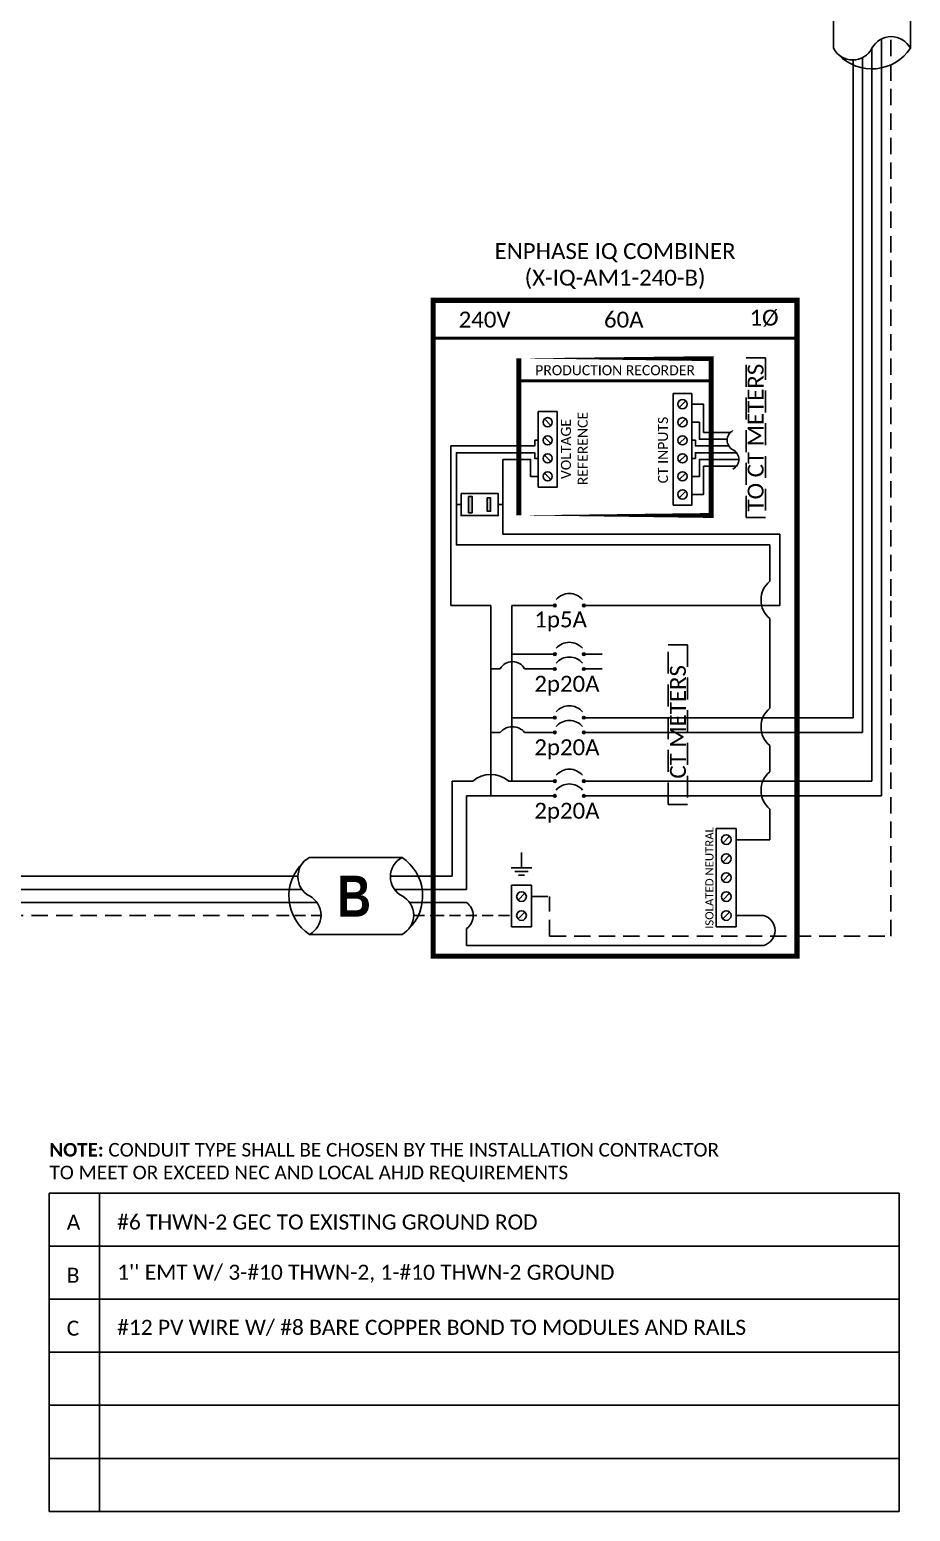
# Model space of a CAD drawing. Header units: feet. Extents: x 11982 to 12504, y 16038 to 16608.
# Drawn here: x 12302.4 to 12504.5, y 16037.5 to 16377.4 of the extents above; entities that cross this region are included whole.
import ezdxf

# ---------------------------------------------------------------- set-up
doc = ezdxf.new("R2010")
doc.units = ezdxf.units.FT
doc.header["$MEASUREMENT"] = 0
doc.linetypes.add('DASHED', pattern=[0.75, 0.5, -0.25])
doc.linetypes.add('HIDDEN', pattern=[0.375, 0.25, -0.125])
for name, color, linetype in [('E - MODULE', 7, 'Continuous'), ('ONE LINE BLOCKS', 7, 'Continuous'), ('TABLES', 7, 'Continuous'), ('TEXT', 7, 'Continuous'), ('Z - TITLEBLOCK TXT', 7, 'Continuous')]:
    doc.layers.add(name, color=color, linetype=linetype)
doc.styles.add('ONE LINE TXT', font='techb___.ttf')
doc.styles.get("Standard").update_dxf_attribs({"font": 'CALIBRI.TTF'})

# ---------------------------------------------------------------- blocks, each defined once
blk = doc.blocks.new('*U26')
at = {"color": 7, "linetype": 'Continuous'}
for p, q in [((-7.14273261753624, 13.31379698112505), (-28.38670308841029, 13.31379698112505)), ((-28.38670308841029, -4.313796981125051), (-7.14273261753624, -4.313796981125051))]:
    blk.add_line(p, q, dxfattribs=at)
at = {"color": 7}
for p, q in [((-35.52943570594744, 8.999999999996362), (-31.05138576750414, 8.999999999996362)), ((-9.807415296628278, 8.999999999996362), (9.094947017729282e-13, 8.999999999996362))]:
    blk.add_line(p, q, dxfattribs=at)
at = {"color": 10}
for p, q in [((-35.52943570594744, 5.999999999996362), (-30.11481272106539, 5.999999999992724)), ((-8.870842250205897, 5.999999999992724), (9.094947017729282e-13, 5.999999999992724))]:
    blk.add_line(p, q, dxfattribs=at)
at = {"color": 253}
for p, q in [((-35.52943570594744, 2.999999999996362), (-26.6585934557479, 2.999999999996362)), ((-5.414622984878406, 2.999999999996362), (9.094947017729282e-13, 2.999999999992724))]:
    blk.add_line(p, q, dxfattribs=at)
at = {"color": 92, "linetype": 'HIDDEN', "ltscale": 10}
for p, q in [((-4.478049938447839, -3.637978807091713e-12), (0, 0)), ((-35.52943570594744, -3.637978807091713e-12), (-25.72202040931734, -3.637978807091713e-12))]:
    blk.add_line(p, q, dxfattribs=at)
at = {"color": 7, "linetype": 'Continuous'}
for centre, start, end in [((-22.53670101713578, 4.499999999989086), 133.9732389627104, 236.4264841729064), ((-12.99273468881074, 4.499999999989086), 313.9732389627104, 56.4264841729064)]:
    blk.add_arc(centre, 10.57854155630173, start, end, dxfattribs=at)
at = {"linetype": 'Continuous'}
for centre, start, end in [((-26.07656823981961, 8.906898490567983), 117.6639225845625, 242.3360774153913), ((-4.832597768944652, 8.906898490546155), 117.6639225845625, 242.3360774153913), ((-30.69683793700187, 0.09310150943201734), 297.6639225845625, 62.33607741539132), ((-9.452867466132375, 0.09310150943201734), 297.6639225845625, 62.33607741539132)]:
    blk.add_arc(centre, 4.975688628201564, start, end, dxfattribs=at)
blk = doc.blocks.new('*U17')
at = {"color": 7}
blk.add_line((-79.14105710962394, 8.999999999996362), (0, 9), dxfattribs=at)
at = {"color": 10}
blk.add_line((-79.14105710962394, 5.999999999996362), (0, 6), dxfattribs=at)
at = {"color": 253}
blk.add_line((-79.14105710962394, 2.999999999996362), (0, 3), dxfattribs=at)
at = {"color": 92, "linetype": 'HIDDEN', "ltscale": 15}
blk.add_line((-79.14105710962394, -3.637978807091713e-12), (0, 0), dxfattribs=at)
blk = doc.blocks.new('*T15')
at = {"linetype": 'ByBlock', "lineweight": -2, "transparency": 16777216}
for p, q in [((0, 0), (195.0959959807406, 0)), ((0, 0), (0, -72.96556891894761)), ((11.58239443359525, 0), (11.58239443359525, -72.96556891894761)), ((195.0959959807406, 0), (195.0959959807406, -72.96556891894761)), ((0, -12.10586445312583), (195.0959959807406, -12.10586445312583)), ((0, -24.28258835937595), (195.0959959807406, -24.28258835937595)), ((0, -36.45931226562607), (195.0959959807406, -36.45931226562607)), ((0, -48.63603617187619), (195.0959959807406, -48.63603617187619)), ((0, -60.8127600781263), (195.0959959807406, -60.8127600781263)), ((0, -72.96556891894761), (195.0959959807406, -72.96556891894761))]:
    blk.add_line(p, q, dxfattribs=at)
at = {"color": 0, "linetype": 'Continuous', "transparency": 16777216, "char_height": 3.454398339844223, "attachment_point": 7}
for s, insert, width in [('{\\fCalibri|b0|i0|c0;A', (4.063998046874985, -8.355864453125832), 3.454398339844662), ('{\\fCalibri|b0|i0|c0;#6 THWN-2 GEC TO EXISTING GROUND ROD', (15.64639248047024, -8.355864453125832), 175.3856054533942), ("{\\fCalibri|b0|i0|c0;1'' EMT W/ 3-#10 THWN-2, 1-#10 THWN-2 GROUND", (15.64639248047024, -20.53258835937595), 175.3856054533942), ('{\\fCalibri|b0|i0|c0;B', (4.063998046874985, -20.53258835937595), 3.454398339844662), ('{\\fCalibri|b0|i0|c0;C', (4.063998046874985, -32.70931226562607), 3.454398339844662), ('{\\fCalibri|b0|i0|c0;#12 PV WIRE W/ #8 BARE COPPER BOND TO MODULES AND RAILS', (15.64639248047024, -32.70931226562607), 175.3856054533942), ('{\\fCalibri|b0|i0|c0;', (4.063998046874985, -44.88603617187619), 3.454398339844662), ('{\\fCalibri|b0|i0|c0;', (15.64639248047024, -44.88603617187619), 175.3856054533942), ('{\\fCalibri|b0|i0|c0;', (4.063998046874985, -57.0627600781263), 3.454398339844662), ('{\\fCalibri|b0|i0|c0;', (15.64639248047024, -57.0627600781263), 175.3856054533942), ('{\\fCalibri|b0|i0|c0;', (4.063998046874985, -69.21556891894761), 3.454398339844662), ('{\\fCalibri|b0|i0|c0;', (15.64639248047024, -69.21556891894761), 175.3856054533942)]:
    blk.add_mtext(s, dxfattribs=dict(at, insert=insert, width=width))
blk = doc.blocks.new('ENPHASE COMBINER 2 CKTS')
h = blk.add_hatch(color=1)
h.dxf.hatch_style = 1
h.paths.add_polyline_path([(12.41834698227558, 95.80943247651112), (13.18799866363406, 95.80943247651112), (13.18799866363406, 92.73203496197902), (12.41834698227558, 92.73203496197902)])
h.paths.add_polyline_path([(8.138740438421337, 96.13318470558806), (8.908392119779819, 96.13318470558806), (8.908392119779819, 92.40327407457198), (8.138740438421337, 92.40327407457198)])
at = {"layer": 'ONE LINE BLOCKS', "linetype": 'Continuous'}
h = blk.add_hatch(color=1, dxfattribs=at)
h.dxf.hatch_style = 1
edge = h.paths.add_edge_path()
edge.add_arc((27.89846752550238, 71.12433185037071), 0.2909504558996183, 0, 360)
h = blk.add_hatch(color=1, dxfattribs=at)
h.dxf.hatch_style = 1
edge = h.paths.add_edge_path()
edge.add_arc((34.57507683551921, 71.12433185037071), 0.2909504558996183, 0, 360)
h = blk.add_hatch(color=1, dxfattribs=at)
h.dxf.hatch_style = 1
edge = h.paths.add_edge_path()
edge.add_arc((27.89846752550238, 59.94296079524929), 0.2909504558996183, 0, 360)
h = blk.add_hatch(color=1, dxfattribs=at)
h.dxf.hatch_style = 1
edge = h.paths.add_edge_path()
edge.add_arc((34.57507683551921, 59.94296079524929), 0.2909504558996183, 0, 360)
h = blk.add_hatch(color=1, dxfattribs=at)
h.dxf.hatch_style = 1
edge = h.paths.add_edge_path()
edge.add_arc((27.89846752550238, 56.56401390908422), 0.2909504558996183, 0, 360)
h = blk.add_hatch(color=1, dxfattribs=at)
h.dxf.hatch_style = 1
edge = h.paths.add_edge_path()
edge.add_arc((34.57507683551921, 56.56401390908422), 0.2909504558996183, 0, 360)
h = blk.add_hatch(color=1, dxfattribs=at)
h.dxf.hatch_style = 1
edge = h.paths.add_edge_path()
edge.add_arc((27.89846752550238, 45.38264285429022), 0.2909504558996183, 0, 360)
h = blk.add_hatch(color=1, dxfattribs=at)
h.dxf.hatch_style = 1
edge = h.paths.add_edge_path()
edge.add_arc((34.57507683551921, 45.38264285429022), 0.2909504558996183, 0, 360)
h = blk.add_hatch(color=1, dxfattribs=at)
h.dxf.hatch_style = 1
edge = h.paths.add_edge_path()
edge.add_arc((27.89846752550238, 42.00369596812516), 0.2909504558996183, 0, 360)
h = blk.add_hatch(color=1, dxfattribs=at)
h.dxf.hatch_style = 1
edge = h.paths.add_edge_path()
edge.add_arc((34.57507683551921, 42.00369596812516), 0.2909504558996183, 0, 360)
h = blk.add_hatch(color=1, dxfattribs=at)
h.dxf.hatch_style = 1
edge = h.paths.add_edge_path()
edge.add_arc((27.89846752550238, 30.82232491332752), 0.2909504558996183, 0, 360)
h = blk.add_hatch(color=1, dxfattribs=at)
h.dxf.hatch_style = 1
edge = h.paths.add_edge_path()
edge.add_arc((34.57507683551921, 30.82232491332752), 0.2909504558996183, 0, 360)
h = blk.add_hatch(color=1, dxfattribs=at)
h.dxf.hatch_style = 1
edge = h.paths.add_edge_path()
edge.add_arc((27.89846752550238, 27.44337802716245), 0.2909504558996183, 0, 360)
h = blk.add_hatch(color=1, dxfattribs=at)
h.dxf.hatch_style = 1
edge = h.paths.add_edge_path()
edge.add_arc((34.57507683551921, 27.44337802716245), 0.2909504558996183, 0, 360)
at = {"color": 7, "linetype": 'Continuous'}
for p, q in [((15.97823548696215, 94.26746370835963), (15.97823548696215, 104.6202518357009)), ((15.97823548696215, 94.26746370835963), (14.92158918022415, 94.26746370835963)), ((15.97823548696215, 87.46999943775381), (15.97823548696215, 94.26746370835963)), ((79.50803908740454, 87.46999943775381), (15.97823548696215, 87.46999943775381)), ((79.50803908740454, 71.1255929851036), (79.50803908740454, 87.46999943775381)), ((96.32753458915613, 73.37164705178611), (96.32753458917614, 45.38390398869524)), ((100.6778188055732, 73.37164705180658), (100.6778188055732, 30.82358604758929)), ((18.04606754613542, 71.12433185021064), (18.04606754613542, 45.38264285396281)), ((23.70203134762687, 71.12433185021064), (18.04606754613542, 71.12433185021064)), ((38.77151301339472, 71.12433185037071), (79.50803908740454, 71.1255929851036)), ((23.70203134762687, 59.94296079508922), (18.04606754613542, 59.94296079508922)), ((23.70203134762687, 45.38264285396281), (18.04606754613542, 45.38264285396281)), ((18.04606754613542, 45.38264285396281), (18.04606754613542, 30.82232491283639)), ((96.32753458917614, 45.38390398869524), (38.77151301339472, 45.38264285396281)), ((9.083991580775546, 30.82232491283639), (4.3563948804549, 30.82358604756882)), ((4.3563948804549, 30.82358604756882), (4.3563948804549, 8.999999999999545)), ((23.70203134762687, 30.82232491283639), (17.32288683239312, 30.82232491283639)), ((100.6778188055732, 30.82358604758929), (38.77151301339472, 30.82232491283639))]:
    blk.add_line(p, q, dxfattribs=at)
at = {"color": 253, "linetype": 'Continuous'}
for p, q in [((6.405149921832162, 94.26746370835963), (5.34850361509416, 94.26746370835963)), ((77.21565226878556, 68.11704035163484), (77.21503742413915, 47.54833212723679)), ((77.21503742406367, 38.99603705730487), (77.21534484654603, 32.98787720495966))]:
    blk.add_line(p, q, dxfattribs=at)
at = {"color": 10, "linetype": 'Continuous'}
for p, q in [((98.50267669738423, 73.37164705180794), (98.50267669738423, 42.00495710253017)), ((102.8529609137813, 73.37164705178475), (102.8529609137813, 27.44463916140239)), ((13.20343920662526, 56.56401390892415), (13.20343920662526, 71.12433185004693)), ((13.20343920662526, 42.00369596779774), (13.20343920662526, 56.56401390892415)), ((15.37520883370144, 56.56401390892415), (13.20343920662526, 56.56401390892415)), ((20.96806819888752, 56.56401390892415), (23.70203134762687, 56.56401390892415)), ((13.20343920662526, 27.44337802667133), (13.20343920662526, 42.00369596779774)), ((15.37520883370144, 42.00369596779774), (13.20343920662526, 42.00369596779774)), ((20.96806819888752, 42.00369596779774), (23.70203134762687, 42.00369596779774)), ((98.50267669738423, 42.00495710253017), (38.77151301339472, 42.00369596779774)), ((13.20343920662526, 27.44337802667133), (7.650546126717927, 27.44463916140376)), ((7.650546126728841, 5.999999999958618), (7.650546126717927, 27.44463916140376)), ((13.20343920662526, 27.44337802667133), (23.70203134762687, 27.44337802667133)), ((102.8529609137813, 27.44463916140239), (38.77151301339472, 27.44337802667133))]:
    blk.add_line(p, q, dxfattribs=at)
at = {"color": 7}
blk.add_line((0, 8.999999999999545), (4.356394880461266, 8.999999999999545), dxfattribs=at)
at = {"color": 10}
blk.add_line((0, 5.99999999996362), (7.650546126717927, 5.999999999958618), dxfattribs=at)
at = {"color": 253}
for p, q in [((0, 2.999999999999545), (7.650546126717927, 2.999999999999545)), ((7.650546126717927, -2.999486774364868), (7.650546126717927, -6.855719378279446)), ((75.8293213376237, -2.4692781153135e-10), (69.50611445791674, -2.4692781153135e-10)), ((7.650546126717927, -6.855719378279446), (75.8293213376237, -6.855719378279446))]:
    blk.add_line(p, q, dxfattribs=at)
at = {"color": 92, "linetype": 'HIDDEN', "ltscale": 10}
blk.add_line((0, 0), (17.99393284447251, 0), dxfattribs=at)
at = {"linetype": 'Continuous', "flags": 128}
for points in [[(59.36814294578471, 117.290559595715), (62.04504038061532, 117.290559595715), (62.04504038061532, 110.8149100638825), (68.20105977519961, 110.8149100638825)], [(59.3681429458793, 113.1516352257372), (61.1030071928526, 113.1516352257372), (61.1030071928526, 109.2662455068335), (67.46320837485473, 109.2662455068335)], [(59.36814294592295, 109.0127108561342), (60.16097400508988, 109.0127108561342), (60.16097400508988, 107.7175809497844), (67.83068496180113, 107.7175809497844)], [(59.36814294596661, 104.8737864863056), (60.16097400508988, 104.8737864863056), (60.16097400508988, 106.1689163925826), (69.58439858857037, 106.1689163925826)], [(24.09930137824813, 100.7348621164697), (22.36443713140579, 100.7348621164697), (22.36443713140579, 104.6202518357009), (19.66978146723432, 104.6202518357009)], [(59.36814294601027, 100.7348621164697), (61.1030071928526, 100.7348621164697), (61.1030071928526, 104.6202518357009), (70.11807933108412, 104.6202518357009)], [(59.3681429460903, 96.5959377465565), (62.04504038061532, 96.59593774659652), (62.04504038061532, 103.0715872788192), (69.57013827284845, 103.0715872788192)]]:
    blk.add_lwpolyline(points, dxfattribs=at)
at = {"color": 1, "flags": 128}
for points in [[(24.09930137833544, 109.0127108561342), (23.30647031916851, 109.0127108561342), (23.30647031916851, 107.7175809497844), (19.66978146723068, 107.7175809497844)], [(19.66978146723068, 107.7175809497844), (4.074363240739331, 107.7175809497844), (4.07436324074024, 71.12809194567444), (13.20343920662526, 71.12433185004693)]]:
    blk.add_lwpolyline(points, dxfattribs=at)
at = {"color": 253, "linetype": 'Continuous', "flags": 128}
for points in [[(19.6697814672325, 106.1689163925826), (5.34850361509416, 106.1689163925826), (5.34850361509416, 85.00895455710588), (77.21461068040117, 85.00895455710588), (77.21503742413915, 76.66882090095442)], [(24.09930137829178, 104.8737864863056), (23.30647031916851, 104.8737864863056), (23.30647031916851, 106.1689163925826), (19.6697814672325, 106.1689163925826)], [(69.50611445791674, 17.40189249896002), (77.21534484642416, 17.40189249896002), (77.21534484642507, 24.43558213507458)]]:
    blk.add_lwpolyline(points, dxfattribs=at)
at = {"color": 7, "linetype": 'Continuous', "flags": 128}
blk.add_lwpolyline([(15.97823548696215, 104.6202518357009), (19.66978146723432, 104.620251835704)], dxfattribs=at)
at = {"color": 1}
for points in [[(6.405149921832162, 96.79458142214798), (14.92158918022415, 96.79458142214798), (14.92158918022415, 91.74034599457127), (6.405149921832162, 91.74034599457127)], [(8.138740438421337, 96.13318470558806), (8.908392119779819, 96.13318470558806), (8.908392119779819, 92.40327407457198), (8.138740438421337, 92.40327407457198)], [(12.41834698227558, 95.80943247651112), (13.18799866363406, 95.80943247651112), (13.18799866363406, 92.73203496197902), (12.41834698227558, 92.73203496197902)]]:
    blk.add_lwpolyline(points, close=True, dxfattribs=at)
at = {"linetype": 'Continuous'}
for centre, start, end in [((69.94038601553257, 109.0361145273205), 117.6639225845746, 242.3360774153671), ((67.63025116694189, 104.6292160367525), 297.6639225845747, 62.33607741536712)]:
    blk.add_arc(centre, 2.487844314100782, start, end, dxfattribs=at)
at = {"color": 253, "linetype": 'Continuous'}
for centre in [(80.79380016857613, 72.39318788656828), (80.79318532385332, 43.27218459223923), (80.79349274621472, 28.71172967000894)]:
    blk.add_arc(centre, 5.575713419222151, 129.9215498682869, 230.0784501306956, dxfattribs=at)
at = {"color": 10, "linetype": 'Continuous'}
for centre, radius, start, end in [((18.17163851633632, 55.10370401045702), 3.154762109713773, 27.57379404281566, 152.4262059572074), ((18.17163851633541, 39.68453774276122), 3.632975893368044, 39.66987765994102, 140.330122340059)]:
    blk.add_arc(centre, radius, start, end, dxfattribs=at)
at = {"color": 7, "linetype": 'Continuous'}
blk.add_arc((13.20343920662526, 25.99403971275797), 6.346824931827026, 49.5295004260013, 130.4704995739987, dxfattribs=at)
at = {"color": 253}
for centre, radius, start, end in [((5.45070300826228, 0.0002566128173384641), 3.719915339730382, 306.2542265172018, 53.74577348279819), ((74.90438647621977, -3.427859689263187), 3.550454413933713, 285.1004258718175, 74.89957412818242)]:
    blk.add_arc(centre, radius, start, end, dxfattribs=at)
at = {"layer": 'E - MODULE', "color": 10, "linetype": 'DASHED', "ltscale": 10}
for points in [[(71.8351352424288, 91.30738453349568), (71.8351352424288, 127.9068947809074), (76.27471838406927, 127.9068947809074), (76.27471838406927, 91.30738453349568)], [(53.95017396226649, 25.48331211093546), (53.95017396226649, 62.08282235834713), (58.38975710390696, 62.08282235834713), (58.38975710390696, 25.48331211093546)]]:
    blk.add_lwpolyline(points, close=True, dxfattribs=at)
at = {"layer": 'ONE LINE BLOCKS', "lineweight": 50}
for p, q in [((0, 132.4188356641039), (83.46744432426021, 132.4188356641039)), ((19.66978146721067, 122.6341000363145), (63.79766285705864, 122.6341000363545))]:
    blk.add_line(p, q, dxfattribs=at)
for points, const_width in [([(0, -9.33589639496131), (0, 141.1218837893807), (83.46744432426021, 141.1218837893807), (83.46744432426021, -9.33589639496131)], 1.185332763664635), ([(63.79766285708683, 91.75719465224483), (63.79766285705409, 127.7468246081494), (19.6697814672043, 127.7468246082149), (19.6697814672516, 91.75719465231032)], 1.127694050973034)]:
    blk.add_lwpolyline(points, close=True, dxfattribs=dict(at, const_width=const_width))
at = {"layer": 'TEXT', "color": 92, "linetype": 'HIDDEN', "ltscale": 15}
for p, q in [((105.0281030219876, -4.700287858901447), (105.0281030219894, 73.37164705178475)), ((22.53262669986179, 4.350473124965447), (26.72493497233791, 4.350473124965447)), ((26.724934972347, -4.700287858900083), (26.72493497233791, 4.350473124965447)), ((26.72493497233609, -4.700287858900083), (105.0281030219876, -4.700287858901447))]:
    blk.add_line(p, q, dxfattribs=at)
at = {"layer": 'TEXT', "color": 92, "flags": 128}
for points in [[(20.26725015770353, 14.46946701977913), (20.26327977212532, 10.96618174320292)], [(17.92224143103431, 10.96618174320292), (22.60431811338003, 10.96618174320292)], [(21.79290301659967, 10.09875291292747), (18.73365652773373, 10.09875291292747)], [(20.98148791990116, 9.23132408232459), (19.54507162443224, 9.23132408232459)]]:
    blk.add_lwpolyline(points, dxfattribs=at)
at = {"layer": 'Z - TITLEBLOCK TXT', "color": 1, "linetype": 'Continuous'}
for p, q in [((55.0501503813266, 119.7606593902187), (59.36814294574833, 119.7606593899714)), ((55.05015038163219, 94.12583795210821), (55.0501503813266, 119.7606593902187)), ((59.36814294574833, 119.7606593899714), (59.36814294612668, 94.12583795233377)), ((28.41729394289541, 115.6217350203865), (24.09930137847368, 115.6217350201391)), ((24.09930137847368, 115.6217350201391), (24.09930137817537, 98.264762322166)), ((28.41729394266986, 98.26476232194045), (28.41729394289541, 115.6217350203865)), ((24.09930137817537, 98.264762322166), (28.41729394266986, 98.26476232194045)), ((59.36814294612668, 94.12583795233377), (55.05015038163219, 94.12583795210821)), ((64.96742060261113, -2.596351566654903), (64.96742060261113, 19.99824406545167)), ((64.96742060261113, 19.99824406545167), (69.50611445791674, 19.99824406545167)), ((69.50611445791674, 19.99824406545167), (69.50611445791674, -2.596351566654903)), ((17.99393284447342, -2.596351566654903), (17.99393284447342, 6.946824691457095)), ((17.99393284447342, 6.946824691457095), (22.53262669986179, 6.946824691457095)), ((22.53262669986179, 6.946824691457095), (22.53262669986179, -2.596351566654903)), ((22.53262669986179, -2.596351566654903), (17.99393284447342, -2.596351566654903)), ((69.50611445791674, -2.596351566654903), (64.96742060261113, -2.596351566654903))]:
    blk.add_line(p, q, dxfattribs=at)
at = {"layer": 'Z - TITLEBLOCK TXT', "color": 4, "linetype": 'Continuous'}
for p, q in [((56.46136337684402, 116.5427763089706), (57.9569299505074, 118.0383428824593)), ((27.00608094741438, 112.403851939102), (25.51051437375099, 113.8994185125907)), ((56.46136337684402, 112.403851939102), (57.9569299505074, 113.8994185125907)), ((27.00608094729796, 108.2649275692588), (25.51051437379465, 109.7604941427694)), ((56.46136337696043, 108.2649275692588), (57.95692995046375, 109.7604941427694)), ((27.00608094734162, 104.1260031994302), (25.5105143738092, 105.6215697731809)), ((56.46136337691678, 104.1260031994302), (57.95692995044919, 105.6215697731809)), ((27.00608094738527, 99.98707882960889), (25.51051437369279, 101.4826454033378)), ((56.46136337687312, 99.98707882960889), (57.95692995056561, 101.4826454033378)), ((56.46136337687312, 95.848154459733), (57.95692995056561, 97.34372103346186)), ((68.02277152604074, 18.18789649502514), (66.45076353456898, 16.61588850338967)), ((68.02277152604074, 13.83742337005833), (66.45076353456898, 12.26541537858657)), ((68.02277152604074, 9.48695024525523), (66.45076353456898, 7.914942253619756)), ((21.0492837679858, 5.136477120701329), (19.47727577651403, 3.564469129229565)), ((68.02277152604074, 5.136477120292056), (66.45076353456898, 3.564469128984001)), ((21.0492837679858, 0.7860039957381559), (19.47727577651403, -0.7860039957372464)), ((68.02277152604074, 0.7860039954889544), (66.45076353456898, -0.78600399598281))]:
    blk.add_line(p, q, dxfattribs=at)
at = {"layer": 'Z - TITLEBLOCK TXT', "color": 1, "linetype": 'Continuous', "flags": 128}
for points in [[(23.70203134762687, 71.12433185037071), (27.89846752550238, 71.12433185037071)], [(23.70203134762687, 71.12433185037071), (27.89846752550238, 71.12433185037071)], [(34.57507683551921, 71.12433185037071), (38.77151301339472, 71.12433185037071)], [(23.70203134762687, 59.94296079524929), (27.89846752550238, 59.94296079524929)], [(23.70203134762687, 59.94296079524929), (27.89846752550238, 59.94296079524929)], [(34.57507683551921, 59.94296079524929), (38.77151301339472, 59.94296079524929)], [(23.70203134762687, 56.56401390908422), (27.89846752550238, 56.56401390908422)], [(23.70203134762687, 56.56401390908422), (27.89846752550238, 56.56401390908422)], [(34.57507683551921, 56.56401390908422), (38.77151301339472, 56.56401390908422)], [(23.70203134762687, 45.38264285429022), (27.89846752550238, 45.38264285429022)], [(23.70203134762687, 45.38264285429022), (27.89846752550238, 45.38264285429022)], [(34.57507683551921, 45.38264285429022), (38.77151301339472, 45.38264285429022)], [(23.70203134762687, 42.00369596812516), (27.89846752550238, 42.00369596812516)], [(23.70203134762687, 42.00369596812516), (27.89846752550238, 42.00369596812516)], [(34.57507683551921, 42.00369596812516), (38.77151301339472, 42.00369596812516)], [(23.70203134762687, 30.82232491332752), (27.89846752550238, 30.82232491332752)], [(23.70203134762687, 30.82232491332752), (27.89846752550238, 30.82232491332752)], [(34.57507683551921, 30.82232491332752), (38.77151301339472, 30.82232491332752)], [(23.70203134762687, 27.44337802716245), (27.89846752550238, 27.44337802716245)], [(23.70203134762687, 27.44337802716245), (27.89846752550238, 27.44337802716245)], [(34.57507683551921, 27.44337802716245), (38.77151301339472, 27.44337802716245)]]:
    blk.add_lwpolyline(points, dxfattribs=at)
at = {"layer": 'Z - TITLEBLOCK TXT', "color": 4, "linetype": 'Continuous'}
for centre, radius in [((57.20914666357385, 117.2905595956058), 1.05752526602515), ((26.25829766068455, 113.1516352257372), 1.05752526602515), ((57.20914666357385, 113.1516352257372), 1.05752526602515), ((26.25829766053903, 109.0127108561342), 1.05752526602515), ((57.20914666371937, 109.0127108561342), 1.05752526602515), ((26.25829766058268, 104.8737864863056), 1.05752526602515), ((57.20914666367571, 104.8737864863056), 1.05752526602515), ((26.25829766062634, 100.7348621164842), 1.05752526602515), ((57.20914666363205, 100.7348621164842), 1.05752526602515), ((57.20914666363205, 96.59593774660834), 1.05752526602515), ((67.236767530223, 17.40189249896002), 1.111577510887078), ((67.236767530223, 13.05141937432427), 1.111577510887078), ((67.236767530223, 8.700946249357457), 1.111577510887078), ((20.26327977224992, 4.350473124803557), 1.111577510887078), ((67.236767530223, 4.350473124718064), 1.111577510887078), ((20.26327977224992, 4.547473508864641e-13), 1.111577510887078), ((67.236767530223, -2.487468009348959e-10), 1.111577510887078)]:
    blk.add_circle(centre, radius, dxfattribs=at)
at = {"layer": 'Z - TITLEBLOCK TXT', "color": 1, "linetype": 'Continuous'}
for centre in [(27.89846752550238, 71.12433185037071), (34.57507683551921, 71.12433185037071), (27.89846752550238, 59.94296079524929), (34.57507683551921, 59.94296079524929), (27.89846752550238, 56.56401390908422), (34.57507683551921, 56.56401390908422), (27.89846752550238, 45.38264285429022), (34.57507683551921, 45.38264285429022), (27.89846752550238, 42.00369596812516), (34.57507683551921, 42.00369596812516), (27.89846752550238, 30.82232491332752), (34.57507683551921, 30.82232491332752), (27.89846752550238, 27.44337802716245), (34.57507683551921, 27.44337802716245)]:
    blk.add_circle(centre, 0.2909504558996183, dxfattribs=at)
for centre in [(31.23677218051125, 69.93084372809017), (31.23677218051125, 58.74947267296875), (31.23677218051125, 55.37052578680368), (31.23677218051125, 44.18915473200968), (31.23677218051125, 40.81020784584462), (31.23677218051125, 29.62883679104698), (31.23677218051125, 26.24988990488191)]:
    blk.add_arc(centre, 3.932007672516098, 40.3392014130619, 139.6607985869381, dxfattribs=at)
at = {"color": 1, "char_height": 3.65759824216516, "attachment_point": 5}
for s, width, insert, rotation in [('TO CT METERS', 50.82710468216652, (74.00223626113075, 109.6158554043459), 89.99999999999999), (' CT METERS', 27.4516815760042, (56.16996553308672, 43.78306723464129), 90)]:
    blk.add_mtext_dynamic_manual_height_columns(s, width=width, gutter_width=7.170123602891181, heights=[0], dxfattribs=dict(at, insert=insert, rotation=rotation))
at = {"layer": 'TABLES', "color": 1, "linetype": 'Continuous'}
for s, p in [('1p5A', (23.2057053585977, 66.09520927254334)), ('2p20A', (23.2057053585977, 51.32822244293266)), ('2p20A', (23.2057053585977, 36.76790450197359)), ('2p20A', (23.2057053585977, 22.20758656101088))]:
    blk.add_text(s, height=3.657598242165161, dxfattribs=at).set_placement(p)
at = {"layer": 'TABLES', "color": 4, "linetype": 'Continuous'}
blk.add_text('ISOLATED NEUTRAL', height=1.874334766554741, rotation=90, dxfattribs=at).set_placement((64.31088730817191, -3.056886094527272))
at = {"layer": 'TEXT', "color": 1}
blk.add_text('CT INPUTS ', height=2.304286892564051, rotation=90, dxfattribs=at).set_placement((53.87696759844948, 99.14173906058613))
at = {"layer": 'TEXT', "color": 1, "attachment_point": 5}
for s, width, gutter_width, insert, char_height in [('ENPHASE IQ COMBINER\\P(X-IQ-AM1-240-B)', 62.39835247101388, 7.170123602891181, (41.73372216213011, 148.9679533912145), 3.65759824216516), ('240V', 0.1480620958035672, 0.75, (11.79094095164237, 136.6749752231749), 3.65759824216516), ('60A', 0.1480620958035672, 0.75, (43.72899246763063, 136.6749752231749), 3.65759824216516), ('1Ø', 0.1480620958035672, 0.75, (75.91248724236902, 137.005420083734), 3.65759824216516), ('PRODUCTION RECORDER', 50.82710468216652, 7.170123602891181, (41.73372216216922, 125.0695775850118), 2.304286892564051)]:
    blk.add_mtext_dynamic_manual_height_columns(s, width=width, gutter_width=gutter_width, heights=[0], dxfattribs=dict(at, insert=insert, char_height=char_height))
at = {"layer": 'TEXT', "color": 1, "insert": (29.30823483409313, 105.7752677658295), "char_height": 2.304286892564051, "width": 2.36100780068864, "attachment_point": 1, "rotation": 90}
blk.add_mtext('\\pi-5.6544;VOLTAGE\\P\\pi-7.0609;REFERENCE', dxfattribs=at)

msp = doc.modelspace()

# ---------------------------------------------------------------- linework, layer by layer
at = {"color": 7, "linetype": 'Continuous'}
for p, q in [((12486.86155293981, 16394.37302532434), (12486.86155293981, 16373.12905485347)), ((12504.48914690206, 16373.12905485347), (12504.48914690206, 16394.37302532434)), ((12495.67534992094, 16373.12905485348), (12495.67534992094, 16247.56795540196)), ((12491.32506570449, 16370.46382316795), (12491.32506570449, 16247.56795540196))]:
    msp.add_line(p, q, dxfattribs=at)
at = {"color": 10, "linetype": 'Continuous'}
for p, q in [((12497.85049202915, 16375.26602476806), (12497.85049202915, 16247.56795540196)), ((12493.5002078127, 16370.99208493891), (12493.5002078127, 16247.56795540196))]:
    msp.add_line(p, q, dxfattribs=at)
at = {"linetype": 'Continuous'}
for centre, start, end in [((12500.08224841149, 16370.81892000487), 27.66392258451597, 152.3360774154715), ((12491.26845143037, 16375.43918970206), 207.6639225845161, 332.3360774154712)]:
    msp.add_arc(centre, 4.975688628201564, start, end, dxfattribs=at)
at = {"color": 7, "linetype": 'Continuous'}
msp.add_arc((12495.67534992093, 16378.97905692474), 10.57854155630173, 223.9732389627123, 326.4264841729497, dxfattribs=at)
at = {"layer": 'TEXT', "color": 92, "linetype": 'HIDDEN', "ltscale": 15}
msp.add_line((12500.02563413735, 16247.56795540196), (12500.02563413735, 16375.79428653899), dxfattribs=at)

# ---------------------------------------------------------------- block references
at = {"color": 1}
msp.add_blockref('ENPHASE COMBINER 2 CKTS', (12394.99753111536, 16174.19630835018), dxfattribs=at)
at = {"color": 7}
for name, p in [('*U26', (12394.99753111536, 16174.19630835022)), ('*U17', (12359.46809540941, 16174.19630835022))]:
    msp.add_blockref(name, p, dxfattribs=at)
msp.add_blockref('*T15', (12306.84547816717, 16110.49065054893))

# ---------------------------------------------------------------- texts
at = {"color": 1, "linetype": 'Continuous', "insert": (12372.98310159405, 16183.32694881715), "char_height": 9.383282677011772, "attachment_point": 1, "style": 'ONE LINE TXT'}
msp.add_mtext_dynamic_manual_height_columns('{\\W1;\\C256;B}', width=0.138532783265864, gutter_width=2.131672445536665, heights=[0], dxfattribs=at)
at = {"color": 10, "insert": (12306.9378525622, 16122.03062242101), "char_height": 3.108958505840386, "attachment_point": 1}
msp.add_mtext_dynamic_manual_height_columns('\\A1;{\\fCalibri|b1|i0|c0|p34;NOTE:} {\\A0;\\H1.0052x;CONDUIT TYPE SHALL BE CHOSEN BY THE INSTALLATION CONTRACTOR\\PTO MEET OR EXCEED NEC AND LOCAL AHJD REQUIREMENTS}', width=164.3528282441708, gutter_width=0, heights=[9.890720793223181], dxfattribs=at)

doc.saveas('drawing.dxf')
